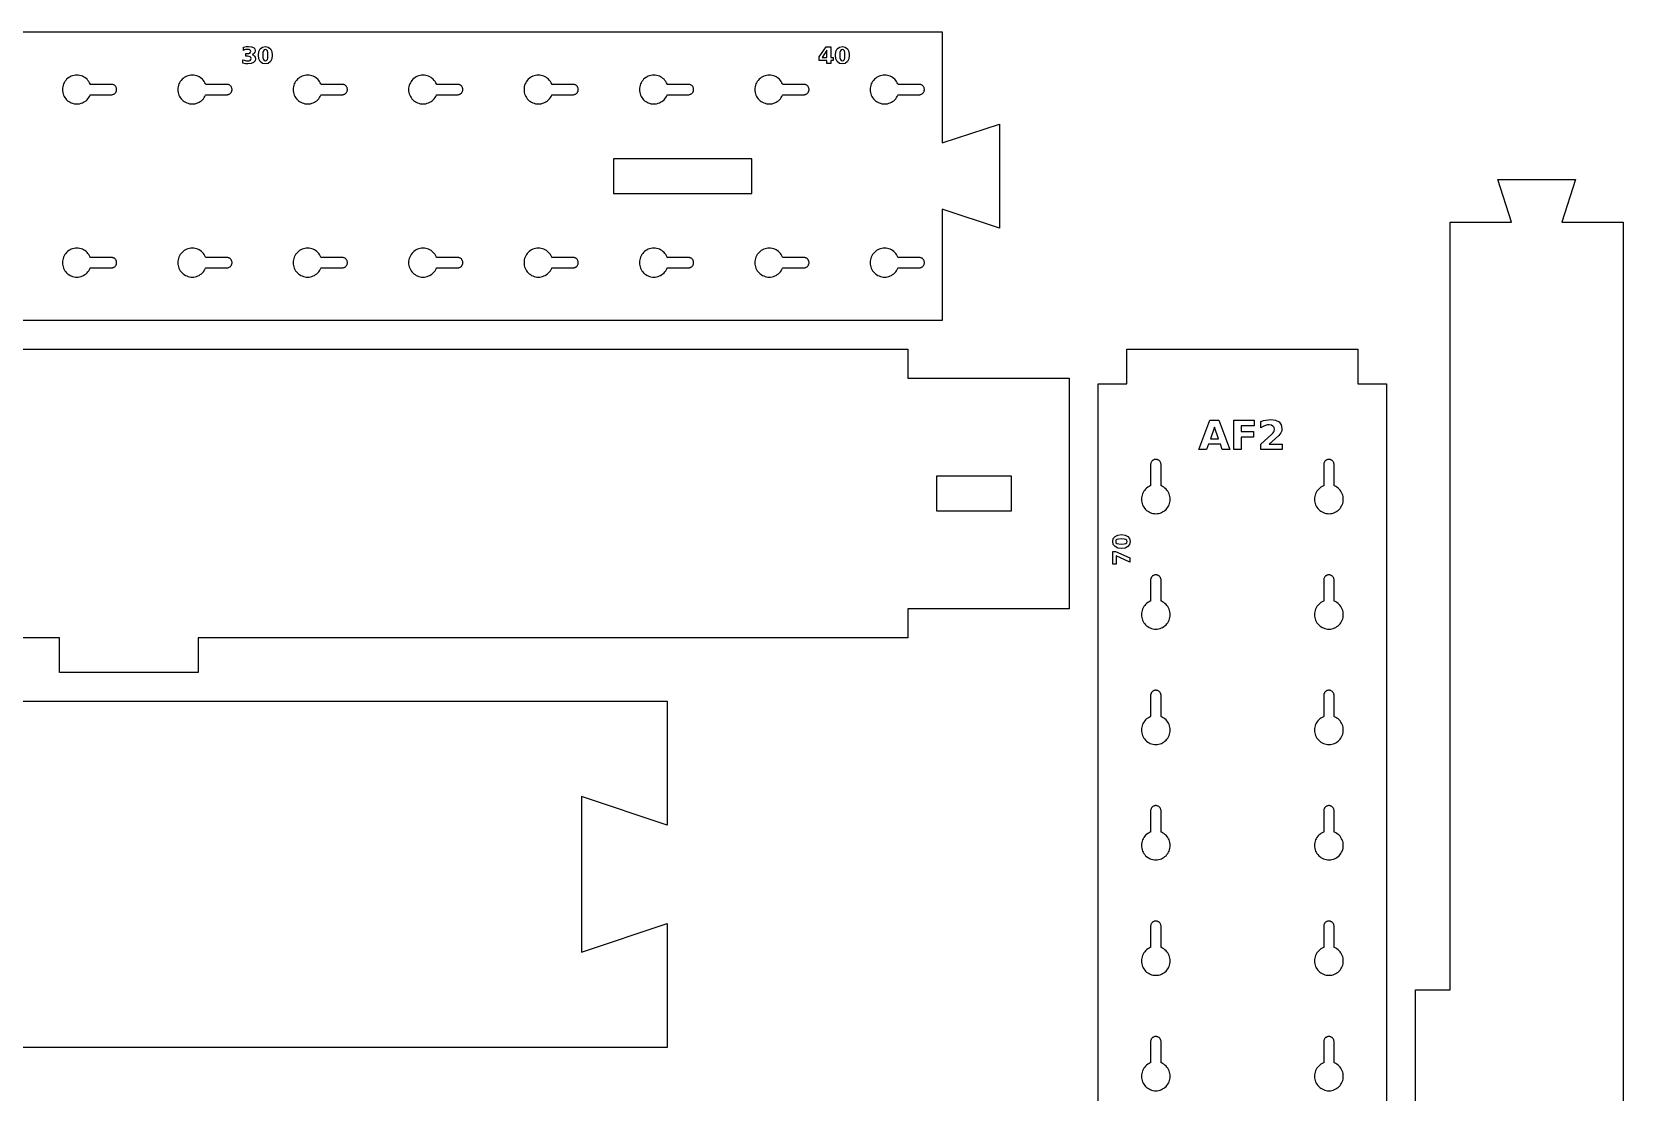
# Model space of a CAD drawing. Header units: millimetres. Extents: x 12 to 566, y 12 to 384.
# Drawn here: x 290.7 to 566.5, y 199.8 to 383.5 of the extents above; entities that cross this region are included whole.
import ezdxf

# ---------------------------------------------------------------- set-up
doc = ezdxf.new("R2010")
doc.units = ezdxf.units.MM
doc.layers.add('CUT', color=1, linetype='Continuous')
doc.layers.add('ENGRAVE', color=5, linetype='Continuous')

msp = doc.modelspace()

# ---------------------------------------------------------------- linework, layer by layer
at = {"layer": 'CUT', "color": 1}
for points in [[(18.5, 383.5), (448.5, 383.5), (448.5, 364.24), (458.4, 367.5), (458.4, 349.5), (448.5, 352.76), (448.5, 333.5), (18.5, 333.5), (18.5, 338.5), (12.5, 338.5), (12.5, 378.5), (18.5, 378.5)], [(300.43, 371.91), (300.58, 372.11), (300.7, 372.32), (300.81, 372.54), (300.83, 372.6), (304.5, 372.6), (304.59, 372.6), (304.68, 372.62), (304.76, 372.64), (304.84, 372.67), (304.92, 372.71), (305, 372.75), (305.07, 372.8), (305.14, 372.86), (305.2, 372.93), (305.25, 373), (305.29, 373.08), (305.33, 373.16), (305.36, 373.24), (305.38, 373.32), (305.4, 373.41), (305.4, 373.5), (305.4, 373.59), (305.38, 373.68), (305.36, 373.76), (305.33, 373.84), (305.29, 373.92), (305.25, 374), (305.2, 374.07), (305.14, 374.14), (305.07, 374.2), (305, 374.25), (304.92, 374.29), (304.84, 374.33), (304.76, 374.36), (304.68, 374.38), (304.59, 374.4), (304.5, 374.4), (300.83, 374.4), (300.81, 374.46), (300.7, 374.68), (300.58, 374.89), (300.43, 375.09), (300.27, 375.27), (300.09, 375.43), (299.89, 375.58), (299.68, 375.7), (299.46, 375.81), (299.23, 375.89), (298.99, 375.95), (298.75, 375.99), (298.5, 376), (298.25, 375.99), (298.01, 375.95), (297.77, 375.89), (297.54, 375.81), (297.32, 375.7), (297.11, 375.58), (296.91, 375.43), (296.73, 375.27), (296.57, 375.09), (296.42, 374.89), (296.3, 374.68), (296.19, 374.46), (296.11, 374.23), (296.05, 373.99), (296.01, 373.75), (296, 373.5), (296.01, 373.25), (296.05, 373.01), (296.11, 372.77), (296.19, 372.54), (296.3, 372.32), (296.42, 372.11), (296.57, 371.91), (296.73, 371.73), (296.91, 371.57), (297.11, 371.42), (297.32, 371.3), (297.54, 371.19), (297.77, 371.11), (298.01, 371.05), (298.25, 371.01), (298.5, 371), (298.75, 371.01), (298.99, 371.05), (299.23, 371.11), (299.46, 371.19), (299.68, 371.3), (299.89, 371.42), (300.09, 371.57), (300.27, 371.73)], [(320.27, 371.73), (320.43, 371.91), (320.58, 372.11), (320.7, 372.32), (320.81, 372.54), (320.83, 372.6), (324.5, 372.6), (324.59, 372.6), (324.68, 372.62), (324.76, 372.64), (324.84, 372.67), (324.92, 372.71), (325, 372.75), (325.07, 372.8), (325.14, 372.86), (325.2, 372.93), (325.25, 373), (325.29, 373.08), (325.33, 373.16), (325.36, 373.24), (325.38, 373.32), (325.4, 373.41), (325.4, 373.5), (325.4, 373.59), (325.38, 373.68), (325.36, 373.76), (325.33, 373.84), (325.29, 373.92), (325.25, 374), (325.2, 374.07), (325.14, 374.14), (325.07, 374.2), (325, 374.25), (324.92, 374.29), (324.84, 374.33), (324.76, 374.36), (324.68, 374.38), (324.59, 374.4), (324.5, 374.4), (320.83, 374.4), (320.81, 374.46), (320.7, 374.68), (320.58, 374.89), (320.43, 375.09), (320.27, 375.27), (320.09, 375.43), (319.89, 375.58), (319.68, 375.7), (319.46, 375.81), (319.23, 375.89), (318.99, 375.95), (318.75, 375.99), (318.5, 376), (318.25, 375.99), (318.01, 375.95), (317.77, 375.89), (317.54, 375.81), (317.32, 375.7), (317.11, 375.58), (316.91, 375.43), (316.73, 375.27), (316.57, 375.09), (316.42, 374.89), (316.3, 374.68), (316.19, 374.46), (316.11, 374.23), (316.05, 373.99), (316.01, 373.75), (316, 373.5), (316.01, 373.25), (316.05, 373.01), (316.11, 372.77), (316.19, 372.54), (316.3, 372.32), (316.42, 372.11), (316.57, 371.91), (316.73, 371.73), (316.91, 371.57), (317.11, 371.42), (317.32, 371.3), (317.54, 371.19), (317.77, 371.11), (318.01, 371.05), (318.25, 371.01), (318.5, 371), (318.75, 371.01), (318.99, 371.05), (319.23, 371.11), (319.46, 371.19), (319.68, 371.3), (319.89, 371.42), (320.09, 371.57)], [(340.43, 371.91), (340.58, 372.11), (340.7, 372.32), (340.81, 372.54), (340.83, 372.6), (344.5, 372.6), (344.59, 372.6), (344.68, 372.62), (344.76, 372.64), (344.84, 372.67), (344.92, 372.71), (345, 372.75), (345.07, 372.8), (345.14, 372.86), (345.2, 372.93), (345.25, 373), (345.29, 373.08), (345.33, 373.16), (345.36, 373.24), (345.38, 373.32), (345.4, 373.41), (345.4, 373.5), (345.4, 373.59), (345.38, 373.68), (345.36, 373.76), (345.33, 373.84), (345.29, 373.92), (345.25, 374), (345.2, 374.07), (345.14, 374.14), (345.07, 374.2), (345, 374.25), (344.92, 374.29), (344.84, 374.33), (344.76, 374.36), (344.68, 374.38), (344.59, 374.4), (344.5, 374.4), (340.83, 374.4), (340.81, 374.46), (340.7, 374.68), (340.58, 374.89), (340.43, 375.09), (340.27, 375.27), (340.09, 375.43), (339.89, 375.58), (339.68, 375.7), (339.46, 375.81), (339.23, 375.89), (338.99, 375.95), (338.75, 375.99), (338.5, 376), (338.25, 375.99), (338.01, 375.95), (337.77, 375.89), (337.54, 375.81), (337.32, 375.7), (337.11, 375.58), (336.91, 375.43), (336.73, 375.27), (336.57, 375.09), (336.42, 374.89), (336.3, 374.68), (336.19, 374.46), (336.11, 374.23), (336.05, 373.99), (336.01, 373.75), (336, 373.5), (336.01, 373.25), (336.05, 373.01), (336.11, 372.77), (336.19, 372.54), (336.3, 372.32), (336.42, 372.11), (336.57, 371.91), (336.73, 371.73), (336.91, 371.57), (337.11, 371.42), (337.32, 371.3), (337.54, 371.19), (337.77, 371.11), (338.01, 371.05), (338.25, 371.01), (338.5, 371), (338.75, 371.01), (338.99, 371.05), (339.23, 371.11), (339.46, 371.19), (339.68, 371.3), (339.89, 371.42), (340.09, 371.57), (340.27, 371.73)], [(360.27, 371.73), (360.43, 371.91), (360.58, 372.11), (360.7, 372.32), (360.81, 372.54), (360.83, 372.6), (364.5, 372.6), (364.59, 372.6), (364.68, 372.62), (364.76, 372.64), (364.84, 372.67), (364.92, 372.71), (365, 372.75), (365.07, 372.8), (365.14, 372.86), (365.2, 372.93), (365.25, 373), (365.29, 373.08), (365.33, 373.16), (365.36, 373.24), (365.38, 373.32), (365.4, 373.41), (365.4, 373.5), (365.4, 373.59), (365.38, 373.68), (365.36, 373.76), (365.33, 373.84), (365.29, 373.92), (365.25, 374), (365.2, 374.07), (365.14, 374.14), (365.07, 374.2), (365, 374.25), (364.92, 374.29), (364.84, 374.33), (364.76, 374.36), (364.68, 374.38), (364.59, 374.4), (364.5, 374.4), (360.83, 374.4), (360.81, 374.46), (360.7, 374.68), (360.58, 374.89), (360.43, 375.09), (360.27, 375.27), (360.09, 375.43), (359.89, 375.58), (359.68, 375.7), (359.46, 375.81), (359.23, 375.89), (358.99, 375.95), (358.75, 375.99), (358.5, 376), (358.25, 375.99), (358.01, 375.95), (357.77, 375.89), (357.54, 375.81), (357.32, 375.7), (357.11, 375.58), (356.91, 375.43), (356.73, 375.27), (356.57, 375.09), (356.42, 374.89), (356.3, 374.68), (356.19, 374.46), (356.11, 374.23), (356.05, 373.99), (356.01, 373.75), (356, 373.5), (356.01, 373.25), (356.05, 373.01), (356.11, 372.77), (356.19, 372.54), (356.3, 372.32), (356.42, 372.11), (356.57, 371.91), (356.73, 371.73), (356.91, 371.57), (357.11, 371.42), (357.32, 371.3), (357.54, 371.19), (357.77, 371.11), (358.01, 371.05), (358.25, 371.01), (358.5, 371), (358.75, 371.01), (358.99, 371.05), (359.23, 371.11), (359.46, 371.19), (359.68, 371.3), (359.89, 371.42), (360.09, 371.57)], [(380.27, 371.73), (380.43, 371.91), (380.58, 372.11), (380.7, 372.32), (380.81, 372.54), (380.83, 372.6), (384.5, 372.6), (384.59, 372.6), (384.68, 372.62), (384.76, 372.64), (384.84, 372.67), (384.92, 372.71), (385, 372.75), (385.07, 372.8), (385.14, 372.86), (385.2, 372.93), (385.25, 373), (385.29, 373.08), (385.33, 373.16), (385.36, 373.24), (385.38, 373.32), (385.4, 373.41), (385.4, 373.5), (385.4, 373.59), (385.38, 373.68), (385.36, 373.76), (385.33, 373.84), (385.29, 373.92), (385.25, 374), (385.2, 374.07), (385.14, 374.14), (385.07, 374.2), (385, 374.25), (384.92, 374.29), (384.84, 374.33), (384.76, 374.36), (384.68, 374.38), (384.59, 374.4), (384.5, 374.4), (380.83, 374.4), (380.81, 374.46), (380.7, 374.68), (380.58, 374.89), (380.43, 375.09), (380.27, 375.27), (380.09, 375.43), (379.89, 375.58), (379.68, 375.7), (379.46, 375.81), (379.23, 375.89), (378.99, 375.95), (378.75, 375.99), (378.5, 376), (378.25, 375.99), (378.01, 375.95), (377.77, 375.89), (377.54, 375.81), (377.32, 375.7), (377.11, 375.58), (376.91, 375.43), (376.73, 375.27), (376.57, 375.09), (376.42, 374.89), (376.3, 374.68), (376.19, 374.46), (376.11, 374.23), (376.05, 373.99), (376.01, 373.75), (376, 373.5), (376.01, 373.25), (376.05, 373.01), (376.11, 372.77), (376.19, 372.54), (376.3, 372.32), (376.42, 372.11), (376.57, 371.91), (376.73, 371.73), (376.91, 371.57), (377.11, 371.42), (377.32, 371.3), (377.54, 371.19), (377.77, 371.11), (378.01, 371.05), (378.25, 371.01), (378.5, 371), (378.75, 371.01), (378.99, 371.05), (379.23, 371.11), (379.46, 371.19), (379.68, 371.3), (379.89, 371.42), (380.09, 371.57)], [(400.43, 371.91), (400.58, 372.11), (400.7, 372.32), (400.81, 372.54), (400.83, 372.6), (404.5, 372.6), (404.59, 372.6), (404.68, 372.62), (404.76, 372.64), (404.84, 372.67), (404.92, 372.71), (405, 372.75), (405.07, 372.8), (405.14, 372.86), (405.2, 372.93), (405.25, 373), (405.29, 373.08), (405.33, 373.16), (405.36, 373.24), (405.38, 373.32), (405.4, 373.41), (405.4, 373.5), (405.4, 373.59), (405.38, 373.68), (405.36, 373.76), (405.33, 373.84), (405.29, 373.92), (405.25, 374), (405.2, 374.07), (405.14, 374.14), (405.07, 374.2), (405, 374.25), (404.92, 374.29), (404.84, 374.33), (404.76, 374.36), (404.68, 374.38), (404.59, 374.4), (404.5, 374.4), (400.83, 374.4), (400.81, 374.46), (400.7, 374.68), (400.58, 374.89), (400.43, 375.09), (400.27, 375.27), (400.09, 375.43), (399.89, 375.58), (399.68, 375.7), (399.46, 375.81), (399.23, 375.89), (398.99, 375.95), (398.75, 375.99), (398.5, 376), (398.25, 375.99), (398.01, 375.95), (397.77, 375.89), (397.54, 375.81), (397.32, 375.7), (397.11, 375.58), (396.91, 375.43), (396.73, 375.27), (396.57, 375.09), (396.42, 374.89), (396.3, 374.68), (396.19, 374.46), (396.11, 374.23), (396.05, 373.99), (396.01, 373.75), (396, 373.5), (396.01, 373.25), (396.05, 373.01), (396.11, 372.77), (396.19, 372.54), (396.3, 372.32), (396.42, 372.11), (396.57, 371.91), (396.73, 371.73), (396.91, 371.57), (397.11, 371.42), (397.32, 371.3), (397.54, 371.19), (397.77, 371.11), (398.01, 371.05), (398.25, 371.01), (398.5, 371), (398.75, 371.01), (398.99, 371.05), (399.23, 371.11), (399.46, 371.19), (399.68, 371.3), (399.89, 371.42), (400.09, 371.57), (400.27, 371.73)], [(420.43, 371.91), (420.58, 372.11), (420.7, 372.32), (420.81, 372.54), (420.83, 372.6), (424.5, 372.6), (424.59, 372.6), (424.68, 372.62), (424.76, 372.64), (424.84, 372.67), (424.92, 372.71), (425, 372.75), (425.07, 372.8), (425.14, 372.86), (425.2, 372.93), (425.25, 373), (425.29, 373.08), (425.33, 373.16), (425.36, 373.24), (425.38, 373.32), (425.4, 373.41), (425.4, 373.5), (425.4, 373.59), (425.38, 373.68), (425.36, 373.76), (425.33, 373.84), (425.29, 373.92), (425.25, 374), (425.2, 374.07), (425.14, 374.14), (425.07, 374.2), (425, 374.25), (424.92, 374.29), (424.84, 374.33), (424.76, 374.36), (424.68, 374.38), (424.59, 374.4), (424.5, 374.4), (420.83, 374.4), (420.81, 374.46), (420.7, 374.68), (420.58, 374.89), (420.43, 375.09), (420.27, 375.27), (420.09, 375.43), (419.89, 375.58), (419.68, 375.7), (419.46, 375.81), (419.23, 375.89), (418.99, 375.95), (418.75, 375.99), (418.5, 376), (418.25, 375.99), (418.01, 375.95), (417.77, 375.89), (417.54, 375.81), (417.32, 375.7), (417.11, 375.58), (416.91, 375.43), (416.73, 375.27), (416.57, 375.09), (416.42, 374.89), (416.3, 374.68), (416.19, 374.46), (416.11, 374.23), (416.05, 373.99), (416.01, 373.75), (416, 373.5), (416.01, 373.25), (416.05, 373.01), (416.11, 372.77), (416.19, 372.54), (416.3, 372.32), (416.42, 372.11), (416.57, 371.91), (416.73, 371.73), (416.91, 371.57), (417.11, 371.42), (417.32, 371.3), (417.54, 371.19), (417.77, 371.11), (418.01, 371.05), (418.25, 371.01), (418.5, 371), (418.75, 371.01), (418.99, 371.05), (419.23, 371.11), (419.46, 371.19), (419.68, 371.3), (419.89, 371.42), (420.09, 371.57), (420.27, 371.73)], [(440.43, 371.91), (440.58, 372.11), (440.7, 372.32), (440.81, 372.54), (440.83, 372.6), (444.5, 372.6), (444.59, 372.6), (444.68, 372.62), (444.76, 372.64), (444.84, 372.67), (444.92, 372.71), (445, 372.75), (445.07, 372.8), (445.14, 372.86), (445.2, 372.93), (445.25, 373), (445.29, 373.08), (445.33, 373.16), (445.36, 373.24), (445.38, 373.32), (445.4, 373.41), (445.4, 373.5), (445.4, 373.59), (445.38, 373.68), (445.36, 373.76), (445.33, 373.84), (445.29, 373.92), (445.25, 374), (445.2, 374.07), (445.14, 374.14), (445.07, 374.2), (445, 374.25), (444.92, 374.29), (444.84, 374.33), (444.76, 374.36), (444.68, 374.38), (444.59, 374.4), (444.5, 374.4), (440.83, 374.4), (440.81, 374.46), (440.7, 374.68), (440.58, 374.89), (440.43, 375.09), (440.27, 375.27), (440.09, 375.43), (439.89, 375.58), (439.68, 375.7), (439.46, 375.81), (439.23, 375.89), (438.99, 375.95), (438.75, 375.99), (438.5, 376), (438.25, 375.99), (438.01, 375.95), (437.77, 375.89), (437.54, 375.81), (437.32, 375.7), (437.11, 375.58), (436.91, 375.43), (436.73, 375.27), (436.57, 375.09), (436.42, 374.89), (436.3, 374.68), (436.19, 374.46), (436.11, 374.23), (436.05, 373.99), (436.01, 373.75), (436, 373.5), (436.01, 373.25), (436.05, 373.01), (436.11, 372.77), (436.19, 372.54), (436.3, 372.32), (436.42, 372.11), (436.57, 371.91), (436.73, 371.73), (436.91, 371.57), (437.11, 371.42), (437.32, 371.3), (437.54, 371.19), (437.77, 371.11), (438.01, 371.05), (438.25, 371.01), (438.5, 371), (438.75, 371.01), (438.99, 371.05), (439.23, 371.11), (439.46, 371.19), (439.68, 371.3), (439.89, 371.42), (440.09, 371.57), (440.27, 371.73)], [(415.5, 361.5), (391.5, 361.5), (391.5, 355.5), (415.5, 355.5)], [(530.5, 83.5), (530.5, 107.5), (536.5, 107.5), (536.5, 193.5), (530.5, 193.5), (530.5, 217.5), (536.5, 217.5), (536.5, 350.5), (547.15, 350.5), (544.75, 357.93), (558.25, 357.93), (555.85, 350.5), (566.5, 350.5), (566.5, 40.5), (561.5, 40.5), (561.5, 12.5), (541.5, 12.5), (541.5, 40.5), (536.5, 40.5), (536.5, 83.5)], [(300.43, 341.91), (300.58, 342.11), (300.7, 342.32), (300.81, 342.54), (300.83, 342.6), (304.5, 342.6), (304.59, 342.6), (304.68, 342.62), (304.76, 342.64), (304.84, 342.67), (304.92, 342.71), (305, 342.75), (305.07, 342.8), (305.14, 342.86), (305.2, 342.93), (305.25, 343), (305.29, 343.08), (305.33, 343.16), (305.36, 343.24), (305.38, 343.32), (305.4, 343.41), (305.4, 343.5), (305.4, 343.59), (305.38, 343.68), (305.36, 343.76), (305.33, 343.84), (305.29, 343.92), (305.25, 344), (305.2, 344.07), (305.14, 344.14), (305.07, 344.2), (305, 344.25), (304.92, 344.29), (304.84, 344.33), (304.76, 344.36), (304.68, 344.38), (304.59, 344.4), (304.5, 344.4), (300.83, 344.4), (300.81, 344.46), (300.7, 344.68), (300.58, 344.89), (300.43, 345.09), (300.27, 345.27), (300.09, 345.43), (299.89, 345.58), (299.68, 345.7), (299.46, 345.81), (299.23, 345.89), (298.99, 345.95), (298.75, 345.99), (298.5, 346), (298.25, 345.99), (298.01, 345.95), (297.77, 345.89), (297.54, 345.81), (297.32, 345.7), (297.11, 345.58), (296.91, 345.43), (296.73, 345.27), (296.57, 345.09), (296.42, 344.89), (296.3, 344.68), (296.19, 344.46), (296.11, 344.23), (296.05, 343.99), (296.01, 343.75), (296, 343.5), (296.01, 343.25), (296.05, 343.01), (296.11, 342.77), (296.19, 342.54), (296.3, 342.32), (296.42, 342.11), (296.57, 341.91), (296.73, 341.73), (296.91, 341.57), (297.11, 341.42), (297.32, 341.3), (297.54, 341.19), (297.77, 341.11), (298.01, 341.05), (298.25, 341.01), (298.5, 341), (298.75, 341.01), (298.99, 341.05), (299.23, 341.11), (299.46, 341.19), (299.68, 341.3), (299.89, 341.42), (300.09, 341.57), (300.27, 341.73)], [(320.27, 341.73), (320.43, 341.91), (320.58, 342.11), (320.7, 342.32), (320.81, 342.54), (320.83, 342.6), (324.5, 342.6), (324.59, 342.6), (324.68, 342.62), (324.76, 342.64), (324.84, 342.67), (324.92, 342.71), (325, 342.75), (325.07, 342.8), (325.14, 342.86), (325.2, 342.93), (325.25, 343), (325.29, 343.08), (325.33, 343.16), (325.36, 343.24), (325.38, 343.32), (325.4, 343.41), (325.4, 343.5), (325.4, 343.59), (325.38, 343.68), (325.36, 343.76), (325.33, 343.84), (325.29, 343.92), (325.25, 344), (325.2, 344.07), (325.14, 344.14), (325.07, 344.2), (325, 344.25), (324.92, 344.29), (324.84, 344.33), (324.76, 344.36), (324.68, 344.38), (324.59, 344.4), (324.5, 344.4), (320.83, 344.4), (320.81, 344.46), (320.7, 344.68), (320.58, 344.89), (320.43, 345.09), (320.27, 345.27), (320.09, 345.43), (319.89, 345.58), (319.68, 345.7), (319.46, 345.81), (319.23, 345.89), (318.99, 345.95), (318.75, 345.99), (318.5, 346), (318.25, 345.99), (318.01, 345.95), (317.77, 345.89), (317.54, 345.81), (317.32, 345.7), (317.11, 345.58), (316.91, 345.43), (316.73, 345.27), (316.57, 345.09), (316.42, 344.89), (316.3, 344.68), (316.19, 344.46), (316.11, 344.23), (316.05, 343.99), (316.01, 343.75), (316, 343.5), (316.01, 343.25), (316.05, 343.01), (316.11, 342.77), (316.19, 342.54), (316.3, 342.32), (316.42, 342.11), (316.57, 341.91), (316.73, 341.73), (316.91, 341.57), (317.11, 341.42), (317.32, 341.3), (317.54, 341.19), (317.77, 341.11), (318.01, 341.05), (318.25, 341.01), (318.5, 341), (318.75, 341.01), (318.99, 341.05), (319.23, 341.11), (319.46, 341.19), (319.68, 341.3), (319.89, 341.42), (320.09, 341.57)], [(340.43, 341.91), (340.58, 342.11), (340.7, 342.32), (340.81, 342.54), (340.83, 342.6), (344.5, 342.6), (344.59, 342.6), (344.68, 342.62), (344.76, 342.64), (344.84, 342.67), (344.92, 342.71), (345, 342.75), (345.07, 342.8), (345.14, 342.86), (345.2, 342.93), (345.25, 343), (345.29, 343.08), (345.33, 343.16), (345.36, 343.24), (345.38, 343.32), (345.4, 343.41), (345.4, 343.5), (345.4, 343.59), (345.38, 343.68), (345.36, 343.76), (345.33, 343.84), (345.29, 343.92), (345.25, 344), (345.2, 344.07), (345.14, 344.14), (345.07, 344.2), (345, 344.25), (344.92, 344.29), (344.84, 344.33), (344.76, 344.36), (344.68, 344.38), (344.59, 344.4), (344.5, 344.4), (340.83, 344.4), (340.81, 344.46), (340.7, 344.68), (340.58, 344.89), (340.43, 345.09), (340.27, 345.27), (340.09, 345.43), (339.89, 345.58), (339.68, 345.7), (339.46, 345.81), (339.23, 345.89), (338.99, 345.95), (338.75, 345.99), (338.5, 346), (338.25, 345.99), (338.01, 345.95), (337.77, 345.89), (337.54, 345.81), (337.32, 345.7), (337.11, 345.58), (336.91, 345.43), (336.73, 345.27), (336.57, 345.09), (336.42, 344.89), (336.3, 344.68), (336.19, 344.46), (336.11, 344.23), (336.05, 343.99), (336.01, 343.75), (336, 343.5), (336.01, 343.25), (336.05, 343.01), (336.11, 342.77), (336.19, 342.54), (336.3, 342.32), (336.42, 342.11), (336.57, 341.91), (336.73, 341.73), (336.91, 341.57), (337.11, 341.42), (337.32, 341.3), (337.54, 341.19), (337.77, 341.11), (338.01, 341.05), (338.25, 341.01), (338.5, 341), (338.75, 341.01), (338.99, 341.05), (339.23, 341.11), (339.46, 341.19), (339.68, 341.3), (339.89, 341.42), (340.09, 341.57), (340.27, 341.73)], [(360.27, 341.73), (360.43, 341.91), (360.58, 342.11), (360.7, 342.32), (360.81, 342.54), (360.83, 342.6), (364.5, 342.6), (364.59, 342.6), (364.68, 342.62), (364.76, 342.64), (364.84, 342.67), (364.92, 342.71), (365, 342.75), (365.07, 342.8), (365.14, 342.86), (365.2, 342.93), (365.25, 343), (365.29, 343.08), (365.33, 343.16), (365.36, 343.24), (365.38, 343.32), (365.4, 343.41), (365.4, 343.5), (365.4, 343.59), (365.38, 343.68), (365.36, 343.76), (365.33, 343.84), (365.29, 343.92), (365.25, 344), (365.2, 344.07), (365.14, 344.14), (365.07, 344.2), (365, 344.25), (364.92, 344.29), (364.84, 344.33), (364.76, 344.36), (364.68, 344.38), (364.59, 344.4), (364.5, 344.4), (360.83, 344.4), (360.81, 344.46), (360.7, 344.68), (360.58, 344.89), (360.43, 345.09), (360.27, 345.27), (360.09, 345.43), (359.89, 345.58), (359.68, 345.7), (359.46, 345.81), (359.23, 345.89), (358.99, 345.95), (358.75, 345.99), (358.5, 346), (358.25, 345.99), (358.01, 345.95), (357.77, 345.89), (357.54, 345.81), (357.32, 345.7), (357.11, 345.58), (356.91, 345.43), (356.73, 345.27), (356.57, 345.09), (356.42, 344.89), (356.3, 344.68), (356.19, 344.46), (356.11, 344.23), (356.05, 343.99), (356.01, 343.75), (356, 343.5), (356.01, 343.25), (356.05, 343.01), (356.11, 342.77), (356.19, 342.54), (356.3, 342.32), (356.42, 342.11), (356.57, 341.91), (356.73, 341.73), (356.91, 341.57), (357.11, 341.42), (357.32, 341.3), (357.54, 341.19), (357.77, 341.11), (358.01, 341.05), (358.25, 341.01), (358.5, 341), (358.75, 341.01), (358.99, 341.05), (359.23, 341.11), (359.46, 341.19), (359.68, 341.3), (359.89, 341.42), (360.09, 341.57)], [(380.43, 341.91), (380.58, 342.11), (380.7, 342.32), (380.81, 342.54), (380.83, 342.6), (384.5, 342.6), (384.59, 342.6), (384.68, 342.62), (384.76, 342.64), (384.84, 342.67), (384.92, 342.71), (385, 342.75), (385.07, 342.8), (385.14, 342.86), (385.2, 342.93), (385.25, 343), (385.29, 343.08), (385.33, 343.16), (385.36, 343.24), (385.38, 343.32), (385.4, 343.41), (385.4, 343.5), (385.4, 343.59), (385.38, 343.68), (385.36, 343.76), (385.33, 343.84), (385.29, 343.92), (385.25, 344), (385.2, 344.07), (385.14, 344.14), (385.07, 344.2), (385, 344.25), (384.92, 344.29), (384.84, 344.33), (384.76, 344.36), (384.68, 344.38), (384.59, 344.4), (384.5, 344.4), (380.83, 344.4), (380.81, 344.46), (380.7, 344.68), (380.58, 344.89), (380.43, 345.09), (380.27, 345.27), (380.09, 345.43), (379.89, 345.58), (379.68, 345.7), (379.46, 345.81), (379.23, 345.89), (378.99, 345.95), (378.75, 345.99), (378.5, 346), (378.25, 345.99), (378.01, 345.95), (377.77, 345.89), (377.54, 345.81), (377.32, 345.7), (377.11, 345.58), (376.91, 345.43), (376.73, 345.27), (376.57, 345.09), (376.42, 344.89), (376.3, 344.68), (376.19, 344.46), (376.11, 344.23), (376.05, 343.99), (376.01, 343.75), (376, 343.5), (376.01, 343.25), (376.05, 343.01), (376.11, 342.77), (376.19, 342.54), (376.3, 342.32), (376.42, 342.11), (376.57, 341.91), (376.73, 341.73), (376.91, 341.57), (377.11, 341.42), (377.32, 341.3), (377.54, 341.19), (377.77, 341.11), (378.01, 341.05), (378.25, 341.01), (378.5, 341), (378.75, 341.01), (378.99, 341.05), (379.23, 341.11), (379.46, 341.19), (379.68, 341.3), (379.89, 341.42), (380.09, 341.57), (380.27, 341.73)], [(400.27, 341.73), (400.43, 341.91), (400.58, 342.11), (400.7, 342.32), (400.81, 342.54), (400.83, 342.6), (404.5, 342.6), (404.59, 342.6), (404.68, 342.62), (404.76, 342.64), (404.84, 342.67), (404.92, 342.71), (405, 342.75), (405.07, 342.8), (405.14, 342.86), (405.2, 342.93), (405.25, 343), (405.29, 343.08), (405.33, 343.16), (405.36, 343.24), (405.38, 343.32), (405.4, 343.41), (405.4, 343.5), (405.4, 343.59), (405.38, 343.68), (405.36, 343.76), (405.33, 343.84), (405.29, 343.92), (405.25, 344), (405.2, 344.07), (405.14, 344.14), (405.07, 344.2), (405, 344.25), (404.92, 344.29), (404.84, 344.33), (404.76, 344.36), (404.68, 344.38), (404.59, 344.4), (404.5, 344.4), (400.83, 344.4), (400.81, 344.46), (400.7, 344.68), (400.58, 344.89), (400.43, 345.09), (400.27, 345.27), (400.09, 345.43), (399.89, 345.58), (399.68, 345.7), (399.46, 345.81), (399.23, 345.89), (398.99, 345.95), (398.75, 345.99), (398.5, 346), (398.25, 345.99), (398.01, 345.95), (397.77, 345.89), (397.54, 345.81), (397.32, 345.7), (397.11, 345.58), (396.91, 345.43), (396.73, 345.27), (396.57, 345.09), (396.42, 344.89), (396.3, 344.68), (396.19, 344.46), (396.11, 344.23), (396.05, 343.99), (396.01, 343.75), (396, 343.5), (396.01, 343.25), (396.05, 343.01), (396.11, 342.77), (396.19, 342.54), (396.3, 342.32), (396.42, 342.11), (396.57, 341.91), (396.73, 341.73), (396.91, 341.57), (397.11, 341.42), (397.32, 341.3), (397.54, 341.19), (397.77, 341.11), (398.01, 341.05), (398.25, 341.01), (398.5, 341), (398.75, 341.01), (398.99, 341.05), (399.23, 341.11), (399.46, 341.19), (399.68, 341.3), (399.89, 341.42), (400.09, 341.57)], [(420.27, 341.73), (420.43, 341.91), (420.58, 342.11), (420.7, 342.32), (420.81, 342.54), (420.83, 342.6), (424.5, 342.6), (424.59, 342.6), (424.68, 342.62), (424.76, 342.64), (424.84, 342.67), (424.92, 342.71), (425, 342.75), (425.07, 342.8), (425.14, 342.86), (425.2, 342.93), (425.25, 343), (425.29, 343.08), (425.33, 343.16), (425.36, 343.24), (425.38, 343.32), (425.4, 343.41), (425.4, 343.5), (425.4, 343.59), (425.38, 343.68), (425.36, 343.76), (425.33, 343.84), (425.29, 343.92), (425.25, 344), (425.2, 344.07), (425.14, 344.14), (425.07, 344.2), (425, 344.25), (424.92, 344.29), (424.84, 344.33), (424.76, 344.36), (424.68, 344.38), (424.59, 344.4), (424.5, 344.4), (420.83, 344.4), (420.81, 344.46), (420.7, 344.68), (420.58, 344.89), (420.43, 345.09), (420.27, 345.27), (420.09, 345.43), (419.89, 345.58), (419.68, 345.7), (419.46, 345.81), (419.23, 345.89), (418.99, 345.95), (418.75, 345.99), (418.5, 346), (418.25, 345.99), (418.01, 345.95), (417.77, 345.89), (417.54, 345.81), (417.32, 345.7), (417.11, 345.58), (416.91, 345.43), (416.73, 345.27), (416.57, 345.09), (416.42, 344.89), (416.3, 344.68), (416.19, 344.46), (416.11, 344.23), (416.05, 343.99), (416.01, 343.75), (416, 343.5), (416.01, 343.25), (416.05, 343.01), (416.11, 342.77), (416.19, 342.54), (416.3, 342.32), (416.42, 342.11), (416.57, 341.91), (416.73, 341.73), (416.91, 341.57), (417.11, 341.42), (417.32, 341.3), (417.54, 341.19), (417.77, 341.11), (418.01, 341.05), (418.25, 341.01), (418.5, 341), (418.75, 341.01), (418.99, 341.05), (419.23, 341.11), (419.46, 341.19), (419.68, 341.3), (419.89, 341.42), (420.09, 341.57)], [(440.43, 341.91), (440.58, 342.11), (440.7, 342.32), (440.81, 342.54), (440.83, 342.6), (444.5, 342.6), (444.59, 342.6), (444.68, 342.62), (444.76, 342.64), (444.84, 342.67), (444.92, 342.71), (445, 342.75), (445.07, 342.8), (445.14, 342.86), (445.2, 342.93), (445.25, 343), (445.29, 343.08), (445.33, 343.16), (445.36, 343.24), (445.38, 343.32), (445.4, 343.41), (445.4, 343.5), (445.4, 343.59), (445.38, 343.68), (445.36, 343.76), (445.33, 343.84), (445.29, 343.92), (445.25, 344), (445.2, 344.07), (445.14, 344.14), (445.07, 344.2), (445, 344.25), (444.92, 344.29), (444.84, 344.33), (444.76, 344.36), (444.68, 344.38), (444.59, 344.4), (444.5, 344.4), (440.83, 344.4), (440.81, 344.46), (440.7, 344.68), (440.58, 344.89), (440.43, 345.09), (440.27, 345.27), (440.09, 345.43), (439.89, 345.58), (439.68, 345.7), (439.46, 345.81), (439.23, 345.89), (438.99, 345.95), (438.75, 345.99), (438.5, 346), (438.25, 345.99), (438.01, 345.95), (437.77, 345.89), (437.54, 345.81), (437.32, 345.7), (437.11, 345.58), (436.91, 345.43), (436.73, 345.27), (436.57, 345.09), (436.42, 344.89), (436.3, 344.68), (436.19, 344.46), (436.11, 344.23), (436.05, 343.99), (436.01, 343.75), (436, 343.5), (436.01, 343.25), (436.05, 343.01), (436.11, 342.77), (436.19, 342.54), (436.3, 342.32), (436.42, 342.11), (436.57, 341.91), (436.73, 341.73), (436.91, 341.57), (437.11, 341.42), (437.32, 341.3), (437.54, 341.19), (437.77, 341.11), (438.01, 341.05), (438.25, 341.01), (438.5, 341), (438.75, 341.01), (438.99, 341.05), (439.23, 341.11), (439.46, 341.19), (439.68, 341.3), (439.89, 341.42), (440.09, 341.57), (440.27, 341.73)], [(442.5, 323.5), (470.5, 323.5), (470.5, 283.5), (442.5, 283.5), (442.5, 278.5), (319.5, 278.5), (319.5, 272.5), (295.5, 272.5), (295.5, 278.5), (209.5, 278.5), (209.5, 272.5), (185.5, 272.5), (185.5, 278.5), (99.5, 278.5), (99.5, 272.5), (75.5, 272.5), (75.5, 278.5), (12.5, 278.5), (12.5, 296.36), (24.88, 292.25), (24.88, 314.75), (12.5, 310.64), (12.5, 328.5), (442.5, 328.5)], [(480.5, 322.5), (480.5, 328.5), (520.5, 328.5), (520.5, 322.5), (525.5, 322.5), (525.5, 12.5), (506.24, 12.5), (509.5, 22.4), (491.5, 22.4), (494.76, 12.5), (475.5, 12.5), (475.5, 322.5)], [(487.27, 304.27), (487.09, 304.43), (486.89, 304.58), (486.68, 304.7), (486.46, 304.81), (486.4, 304.83), (486.4, 308.5), (486.4, 308.59), (486.38, 308.68), (486.36, 308.76), (486.33, 308.84), (486.29, 308.92), (486.25, 309), (486.2, 309.07), (486.14, 309.14), (486.07, 309.2), (486, 309.25), (485.92, 309.29), (485.84, 309.33), (485.76, 309.36), (485.68, 309.38), (485.59, 309.4), (485.5, 309.4), (485.41, 309.4), (485.32, 309.38), (485.24, 309.36), (485.16, 309.33), (485.08, 309.29), (485, 309.25), (484.93, 309.2), (484.86, 309.14), (484.8, 309.07), (484.75, 309), (484.71, 308.92), (484.67, 308.84), (484.64, 308.76), (484.62, 308.68), (484.6, 308.59), (484.6, 308.5), (484.6, 304.83), (484.54, 304.81), (484.32, 304.7), (484.11, 304.58), (483.91, 304.43), (483.73, 304.27), (483.57, 304.09), (483.42, 303.89), (483.3, 303.68), (483.19, 303.46), (483.11, 303.23), (483.05, 302.99), (483.01, 302.75), (483, 302.5), (483.01, 302.25), (483.05, 302.01), (483.11, 301.77), (483.19, 301.54), (483.3, 301.32), (483.42, 301.11), (483.57, 300.91), (483.73, 300.73), (483.91, 300.57), (484.11, 300.42), (484.32, 300.3), (484.54, 300.19), (484.77, 300.11), (485.01, 300.05), (485.25, 300.01), (485.5, 300), (485.75, 300.01), (485.99, 300.05), (486.23, 300.11), (486.46, 300.19), (486.68, 300.3), (486.89, 300.42), (487.09, 300.57), (487.27, 300.73), (487.43, 300.91), (487.58, 301.11), (487.7, 301.32), (487.81, 301.54), (487.89, 301.77), (487.95, 302.01), (487.99, 302.25), (488, 302.5), (487.99, 302.75), (487.95, 302.99), (487.89, 303.23), (487.81, 303.46), (487.7, 303.68), (487.58, 303.89), (487.43, 304.09)], [(517.09, 304.43), (516.89, 304.58), (516.68, 304.7), (516.46, 304.81), (516.4, 304.83), (516.4, 308.5), (516.4, 308.59), (516.38, 308.68), (516.36, 308.76), (516.33, 308.84), (516.29, 308.92), (516.25, 309), (516.2, 309.07), (516.14, 309.14), (516.07, 309.2), (516, 309.25), (515.92, 309.29), (515.84, 309.33), (515.76, 309.36), (515.68, 309.38), (515.59, 309.4), (515.5, 309.4), (515.41, 309.4), (515.32, 309.38), (515.24, 309.36), (515.16, 309.33), (515.08, 309.29), (515, 309.25), (514.93, 309.2), (514.86, 309.14), (514.8, 309.07), (514.75, 309), (514.71, 308.92), (514.67, 308.84), (514.64, 308.76), (514.62, 308.68), (514.6, 308.59), (514.6, 308.5), (514.6, 304.83), (514.54, 304.81), (514.32, 304.7), (514.11, 304.58), (513.91, 304.43), (513.73, 304.27), (513.57, 304.09), (513.42, 303.89), (513.3, 303.68), (513.19, 303.46), (513.11, 303.23), (513.05, 302.99), (513.01, 302.75), (513, 302.5), (513.01, 302.25), (513.05, 302.01), (513.11, 301.77), (513.19, 301.54), (513.3, 301.32), (513.42, 301.11), (513.57, 300.91), (513.73, 300.73), (513.91, 300.57), (514.11, 300.42), (514.32, 300.3), (514.54, 300.19), (514.77, 300.11), (515.01, 300.05), (515.25, 300.01), (515.5, 300), (515.75, 300.01), (515.99, 300.05), (516.23, 300.11), (516.46, 300.19), (516.68, 300.3), (516.89, 300.42), (517.09, 300.57), (517.27, 300.73), (517.43, 300.91), (517.58, 301.11), (517.7, 301.32), (517.81, 301.54), (517.89, 301.77), (517.95, 302.01), (517.99, 302.25), (518, 302.5), (517.99, 302.75), (517.95, 302.99), (517.89, 303.23), (517.81, 303.46), (517.7, 303.68), (517.58, 303.89), (517.43, 304.09), (517.27, 304.27)], [(447.5, 306.5), (447.5, 300.5), (460.5, 300.5), (460.5, 306.5)], [(487.09, 284.43), (486.89, 284.58), (486.68, 284.7), (486.46, 284.81), (486.4, 284.83), (486.4, 288.5), (486.4, 288.59), (486.38, 288.68), (486.36, 288.76), (486.33, 288.84), (486.29, 288.92), (486.25, 289), (486.2, 289.07), (486.14, 289.14), (486.07, 289.2), (486, 289.25), (485.92, 289.29), (485.84, 289.33), (485.76, 289.36), (485.68, 289.38), (485.59, 289.4), (485.5, 289.4), (485.41, 289.4), (485.32, 289.38), (485.24, 289.36), (485.16, 289.33), (485.08, 289.29), (485, 289.25), (484.93, 289.2), (484.86, 289.14), (484.8, 289.07), (484.75, 289), (484.71, 288.92), (484.67, 288.84), (484.64, 288.76), (484.62, 288.68), (484.6, 288.59), (484.6, 288.5), (484.6, 284.83), (484.54, 284.81), (484.32, 284.7), (484.11, 284.58), (483.91, 284.43), (483.73, 284.27), (483.57, 284.09), (483.42, 283.89), (483.3, 283.68), (483.19, 283.46), (483.11, 283.23), (483.05, 282.99), (483.01, 282.75), (483, 282.5), (483.01, 282.25), (483.05, 282.01), (483.11, 281.77), (483.19, 281.54), (483.3, 281.32), (483.42, 281.11), (483.57, 280.91), (483.73, 280.73), (483.91, 280.57), (484.11, 280.42), (484.32, 280.3), (484.54, 280.19), (484.77, 280.11), (485.01, 280.05), (485.25, 280.01), (485.5, 280), (485.75, 280.01), (485.99, 280.05), (486.23, 280.11), (486.46, 280.19), (486.68, 280.3), (486.89, 280.42), (487.09, 280.57), (487.27, 280.73), (487.43, 280.91), (487.58, 281.11), (487.7, 281.32), (487.81, 281.54), (487.89, 281.77), (487.95, 282.01), (487.99, 282.25), (488, 282.5), (487.99, 282.75), (487.95, 282.99), (487.89, 283.23), (487.81, 283.46), (487.7, 283.68), (487.58, 283.89), (487.43, 284.09), (487.27, 284.27)], [(517.09, 284.43), (516.89, 284.58), (516.68, 284.7), (516.46, 284.81), (516.4, 284.83), (516.4, 288.5), (516.4, 288.59), (516.38, 288.68), (516.36, 288.76), (516.33, 288.84), (516.29, 288.92), (516.25, 289), (516.2, 289.07), (516.14, 289.14), (516.07, 289.2), (516, 289.25), (515.92, 289.29), (515.84, 289.33), (515.76, 289.36), (515.68, 289.38), (515.59, 289.4), (515.5, 289.4), (515.41, 289.4), (515.32, 289.38), (515.24, 289.36), (515.16, 289.33), (515.08, 289.29), (515, 289.25), (514.93, 289.2), (514.86, 289.14), (514.8, 289.07), (514.75, 289), (514.71, 288.92), (514.67, 288.84), (514.64, 288.76), (514.62, 288.68), (514.6, 288.59), (514.6, 288.5), (514.6, 284.83), (514.54, 284.81), (514.32, 284.7), (514.11, 284.58), (513.91, 284.43), (513.73, 284.27), (513.57, 284.09), (513.42, 283.89), (513.3, 283.68), (513.19, 283.46), (513.11, 283.23), (513.05, 282.99), (513.01, 282.75), (513, 282.5), (513.01, 282.25), (513.05, 282.01), (513.11, 281.77), (513.19, 281.54), (513.3, 281.32), (513.42, 281.11), (513.57, 280.91), (513.73, 280.73), (513.91, 280.57), (514.11, 280.42), (514.32, 280.3), (514.54, 280.19), (514.77, 280.11), (515.01, 280.05), (515.25, 280.01), (515.5, 280), (515.75, 280.01), (515.99, 280.05), (516.23, 280.11), (516.46, 280.19), (516.68, 280.3), (516.89, 280.42), (517.09, 280.57), (517.27, 280.73), (517.43, 280.91), (517.58, 281.11), (517.7, 281.32), (517.81, 281.54), (517.89, 281.77), (517.95, 282.01), (517.99, 282.25), (518, 282.5), (517.99, 282.75), (517.95, 282.99), (517.89, 283.23), (517.81, 283.46), (517.7, 283.68), (517.58, 283.89), (517.43, 284.09), (517.27, 284.27)], [(487.09, 264.43), (486.89, 264.58), (486.68, 264.7), (486.46, 264.81), (486.4, 264.83), (486.4, 268.5), (486.4, 268.59), (486.38, 268.68), (486.36, 268.76), (486.33, 268.84), (486.29, 268.92), (486.25, 269), (486.2, 269.07), (486.14, 269.14), (486.07, 269.2), (486, 269.25), (485.92, 269.29), (485.84, 269.33), (485.76, 269.36), (485.68, 269.38), (485.59, 269.4), (485.5, 269.4), (485.41, 269.4), (485.32, 269.38), (485.24, 269.36), (485.16, 269.33), (485.08, 269.29), (485, 269.25), (484.93, 269.2), (484.86, 269.14), (484.8, 269.07), (484.75, 269), (484.71, 268.92), (484.67, 268.84), (484.64, 268.76), (484.62, 268.68), (484.6, 268.59), (484.6, 268.5), (484.6, 264.83), (484.54, 264.81), (484.32, 264.7), (484.11, 264.58), (483.91, 264.43), (483.73, 264.27), (483.57, 264.09), (483.42, 263.89), (483.3, 263.68), (483.19, 263.46), (483.11, 263.23), (483.05, 262.99), (483.01, 262.75), (483, 262.5), (483.01, 262.25), (483.05, 262.01), (483.11, 261.77), (483.19, 261.54), (483.3, 261.32), (483.42, 261.11), (483.57, 260.91), (483.73, 260.73), (483.91, 260.57), (484.11, 260.42), (484.32, 260.3), (484.54, 260.19), (484.77, 260.11), (485.01, 260.05), (485.25, 260.01), (485.5, 260), (485.75, 260.01), (485.99, 260.05), (486.23, 260.11), (486.46, 260.19), (486.68, 260.3), (486.89, 260.42), (487.09, 260.57), (487.27, 260.73), (487.43, 260.91), (487.58, 261.11), (487.7, 261.32), (487.81, 261.54), (487.89, 261.77), (487.95, 262.01), (487.99, 262.25), (488, 262.5), (487.99, 262.75), (487.95, 262.99), (487.89, 263.23), (487.81, 263.46), (487.7, 263.68), (487.58, 263.89), (487.43, 264.09), (487.27, 264.27)], [(517.27, 264.27), (517.09, 264.43), (516.89, 264.58), (516.68, 264.7), (516.46, 264.81), (516.4, 264.83), (516.4, 268.5), (516.4, 268.59), (516.38, 268.68), (516.36, 268.76), (516.33, 268.84), (516.29, 268.92), (516.25, 269), (516.2, 269.07), (516.14, 269.14), (516.07, 269.2), (516, 269.25), (515.92, 269.29), (515.84, 269.33), (515.76, 269.36), (515.68, 269.38), (515.59, 269.4), (515.5, 269.4), (515.41, 269.4), (515.32, 269.38), (515.24, 269.36), (515.16, 269.33), (515.08, 269.29), (515, 269.25), (514.93, 269.2), (514.86, 269.14), (514.8, 269.07), (514.75, 269), (514.71, 268.92), (514.67, 268.84), (514.64, 268.76), (514.62, 268.68), (514.6, 268.59), (514.6, 268.5), (514.6, 264.83), (514.54, 264.81), (514.32, 264.7), (514.11, 264.58), (513.91, 264.43), (513.73, 264.27), (513.57, 264.09), (513.42, 263.89), (513.3, 263.68), (513.19, 263.46), (513.11, 263.23), (513.05, 262.99), (513.01, 262.75), (513, 262.5), (513.01, 262.25), (513.05, 262.01), (513.11, 261.77), (513.19, 261.54), (513.3, 261.32), (513.42, 261.11), (513.57, 260.91), (513.73, 260.73), (513.91, 260.57), (514.11, 260.42), (514.32, 260.3), (514.54, 260.19), (514.77, 260.11), (515.01, 260.05), (515.25, 260.01), (515.5, 260), (515.75, 260.01), (515.99, 260.05), (516.23, 260.11), (516.46, 260.19), (516.68, 260.3), (516.89, 260.42), (517.09, 260.57), (517.27, 260.73), (517.43, 260.91), (517.58, 261.11), (517.7, 261.32), (517.81, 261.54), (517.89, 261.77), (517.95, 262.01), (517.99, 262.25), (518, 262.5), (517.99, 262.75), (517.95, 262.99), (517.89, 263.23), (517.81, 263.46), (517.7, 263.68), (517.58, 263.89), (517.43, 264.09)], [(385.98, 251), (385.98, 224), (400.83, 228.96), (400.83, 207.5), (170.83, 207.5), (170.83, 12.5), (134.67, 12.5), (139.83, 27.9), (111.83, 27.9), (116.98, 12.5), (80.83, 12.5), (80.83, 93.63), (59.09, 12.5), (42.46, 12.5), (46.28, 24.03), (25.31, 24.03), (29.13, 12.5), (12.5, 12.5), (80.83, 267.5), (127.41, 267.5), (170.83, 267.5), (400.83, 267.5), (400.83, 246.04)], [(487.27, 244.27), (487.09, 244.43), (486.89, 244.58), (486.68, 244.7), (486.46, 244.81), (486.4, 244.83), (486.4, 248.5), (486.4, 248.59), (486.38, 248.68), (486.36, 248.76), (486.33, 248.84), (486.29, 248.92), (486.25, 249), (486.2, 249.07), (486.14, 249.14), (486.07, 249.2), (486, 249.25), (485.92, 249.29), (485.84, 249.33), (485.76, 249.36), (485.68, 249.38), (485.59, 249.4), (485.5, 249.4), (485.41, 249.4), (485.32, 249.38), (485.24, 249.36), (485.16, 249.33), (485.08, 249.29), (485, 249.25), (484.93, 249.2), (484.86, 249.14), (484.8, 249.07), (484.75, 249), (484.71, 248.92), (484.67, 248.84), (484.64, 248.76), (484.62, 248.68), (484.6, 248.59), (484.6, 248.5), (484.6, 244.83), (484.54, 244.81), (484.32, 244.7), (484.11, 244.58), (483.91, 244.43), (483.73, 244.27), (483.57, 244.09), (483.42, 243.89), (483.3, 243.68), (483.19, 243.46), (483.11, 243.23), (483.05, 242.99), (483.01, 242.75), (483, 242.5), (483.01, 242.25), (483.05, 242.01), (483.11, 241.77), (483.19, 241.54), (483.3, 241.32), (483.42, 241.11), (483.57, 240.91), (483.73, 240.73), (483.91, 240.57), (484.11, 240.42), (484.32, 240.3), (484.54, 240.19), (484.77, 240.11), (485.01, 240.05), (485.25, 240.01), (485.5, 240), (485.75, 240.01), (485.99, 240.05), (486.23, 240.11), (486.46, 240.19), (486.68, 240.3), (486.89, 240.42), (487.09, 240.57), (487.27, 240.73), (487.43, 240.91), (487.58, 241.11), (487.7, 241.32), (487.81, 241.54), (487.89, 241.77), (487.95, 242.01), (487.99, 242.25), (488, 242.5), (487.99, 242.75), (487.95, 242.99), (487.89, 243.23), (487.81, 243.46), (487.7, 243.68), (487.58, 243.89), (487.43, 244.09)], [(517.27, 244.27), (517.09, 244.43), (516.89, 244.58), (516.68, 244.7), (516.46, 244.81), (516.4, 244.83), (516.4, 248.5), (516.4, 248.59), (516.38, 248.68), (516.36, 248.76), (516.33, 248.84), (516.29, 248.92), (516.25, 249), (516.2, 249.07), (516.14, 249.14), (516.07, 249.2), (516, 249.25), (515.92, 249.29), (515.84, 249.33), (515.76, 249.36), (515.68, 249.38), (515.59, 249.4), (515.5, 249.4), (515.41, 249.4), (515.32, 249.38), (515.24, 249.36), (515.16, 249.33), (515.08, 249.29), (515, 249.25), (514.93, 249.2), (514.86, 249.14), (514.8, 249.07), (514.75, 249), (514.71, 248.92), (514.67, 248.84), (514.64, 248.76), (514.62, 248.68), (514.6, 248.59), (514.6, 248.5), (514.6, 244.83), (514.54, 244.81), (514.32, 244.7), (514.11, 244.58), (513.91, 244.43), (513.73, 244.27), (513.57, 244.09), (513.42, 243.89), (513.3, 243.68), (513.19, 243.46), (513.11, 243.23), (513.05, 242.99), (513.01, 242.75), (513, 242.5), (513.01, 242.25), (513.05, 242.01), (513.11, 241.77), (513.19, 241.54), (513.3, 241.32), (513.42, 241.11), (513.57, 240.91), (513.73, 240.73), (513.91, 240.57), (514.11, 240.42), (514.32, 240.3), (514.54, 240.19), (514.77, 240.11), (515.01, 240.05), (515.25, 240.01), (515.5, 240), (515.75, 240.01), (515.99, 240.05), (516.23, 240.11), (516.46, 240.19), (516.68, 240.3), (516.89, 240.42), (517.09, 240.57), (517.27, 240.73), (517.43, 240.91), (517.58, 241.11), (517.7, 241.32), (517.81, 241.54), (517.89, 241.77), (517.95, 242.01), (517.99, 242.25), (518, 242.5), (517.99, 242.75), (517.95, 242.99), (517.89, 243.23), (517.81, 243.46), (517.7, 243.68), (517.58, 243.89), (517.43, 244.09)], [(487.09, 224.43), (486.89, 224.58), (486.68, 224.7), (486.46, 224.81), (486.4, 224.83), (486.4, 228.5), (486.4, 228.59), (486.38, 228.68), (486.36, 228.76), (486.33, 228.84), (486.29, 228.92), (486.25, 229), (486.2, 229.07), (486.14, 229.14), (486.07, 229.2), (486, 229.25), (485.92, 229.29), (485.84, 229.33), (485.76, 229.36), (485.68, 229.38), (485.59, 229.4), (485.5, 229.4), (485.41, 229.4), (485.32, 229.38), (485.24, 229.36), (485.16, 229.33), (485.08, 229.29), (485, 229.25), (484.93, 229.2), (484.86, 229.14), (484.8, 229.07), (484.75, 229), (484.71, 228.92), (484.67, 228.84), (484.64, 228.76), (484.62, 228.68), (484.6, 228.59), (484.6, 228.5), (484.6, 224.83), (484.54, 224.81), (484.32, 224.7), (484.11, 224.58), (483.91, 224.43), (483.73, 224.27), (483.57, 224.09), (483.42, 223.89), (483.3, 223.68), (483.19, 223.46), (483.11, 223.23), (483.05, 222.99), (483.01, 222.75), (483, 222.5), (483.01, 222.25), (483.05, 222.01), (483.11, 221.77), (483.19, 221.54), (483.3, 221.32), (483.42, 221.11), (483.57, 220.91), (483.73, 220.73), (483.91, 220.57), (484.11, 220.42), (484.32, 220.3), (484.54, 220.19), (484.77, 220.11), (485.01, 220.05), (485.25, 220.01), (485.5, 220), (485.75, 220.01), (485.99, 220.05), (486.23, 220.11), (486.46, 220.19), (486.68, 220.3), (486.89, 220.42), (487.09, 220.57), (487.27, 220.73), (487.43, 220.91), (487.58, 221.11), (487.7, 221.32), (487.81, 221.54), (487.89, 221.77), (487.95, 222.01), (487.99, 222.25), (488, 222.5), (487.99, 222.75), (487.95, 222.99), (487.89, 223.23), (487.81, 223.46), (487.7, 223.68), (487.58, 223.89), (487.43, 224.09), (487.27, 224.27)], [(517.09, 224.43), (516.89, 224.58), (516.68, 224.7), (516.46, 224.81), (516.4, 224.83), (516.4, 228.5), (516.4, 228.59), (516.38, 228.68), (516.36, 228.76), (516.33, 228.84), (516.29, 228.92), (516.25, 229), (516.2, 229.07), (516.14, 229.14), (516.07, 229.2), (516, 229.25), (515.92, 229.29), (515.84, 229.33), (515.76, 229.36), (515.68, 229.38), (515.59, 229.4), (515.5, 229.4), (515.41, 229.4), (515.32, 229.38), (515.24, 229.36), (515.16, 229.33), (515.08, 229.29), (515, 229.25), (514.93, 229.2), (514.86, 229.14), (514.8, 229.07), (514.75, 229), (514.71, 228.92), (514.67, 228.84), (514.64, 228.76), (514.62, 228.68), (514.6, 228.59), (514.6, 228.5), (514.6, 224.83), (514.54, 224.81), (514.32, 224.7), (514.11, 224.58), (513.91, 224.43), (513.73, 224.27), (513.57, 224.09), (513.42, 223.89), (513.3, 223.68), (513.19, 223.46), (513.11, 223.23), (513.05, 222.99), (513.01, 222.75), (513, 222.5), (513.01, 222.25), (513.05, 222.01), (513.11, 221.77), (513.19, 221.54), (513.3, 221.32), (513.42, 221.11), (513.57, 220.91), (513.73, 220.73), (513.91, 220.57), (514.11, 220.42), (514.32, 220.3), (514.54, 220.19), (514.77, 220.11), (515.01, 220.05), (515.25, 220.01), (515.5, 220), (515.75, 220.01), (515.99, 220.05), (516.23, 220.11), (516.46, 220.19), (516.68, 220.3), (516.89, 220.42), (517.09, 220.57), (517.27, 220.73), (517.43, 220.91), (517.58, 221.11), (517.7, 221.32), (517.81, 221.54), (517.89, 221.77), (517.95, 222.01), (517.99, 222.25), (518, 222.5), (517.99, 222.75), (517.95, 222.99), (517.89, 223.23), (517.81, 223.46), (517.7, 223.68), (517.58, 223.89), (517.43, 224.09), (517.27, 224.27)], [(487.09, 204.43), (486.89, 204.58), (486.68, 204.7), (486.46, 204.81), (486.4, 204.83), (486.4, 208.5), (486.4, 208.59), (486.38, 208.68), (486.36, 208.76), (486.33, 208.84), (486.29, 208.92), (486.25, 209), (486.2, 209.07), (486.14, 209.14), (486.07, 209.2), (486, 209.25), (485.92, 209.29), (485.84, 209.33), (485.76, 209.36), (485.68, 209.38), (485.59, 209.4), (485.5, 209.4), (485.41, 209.4), (485.32, 209.38), (485.24, 209.36), (485.16, 209.33), (485.08, 209.29), (485, 209.25), (484.93, 209.2), (484.86, 209.14), (484.8, 209.07), (484.75, 209), (484.71, 208.92), (484.67, 208.84), (484.64, 208.76), (484.62, 208.68), (484.6, 208.59), (484.6, 208.5), (484.6, 204.83), (484.54, 204.81), (484.32, 204.7), (484.11, 204.58), (483.91, 204.43), (483.73, 204.27), (483.57, 204.09), (483.42, 203.89), (483.3, 203.68), (483.19, 203.46), (483.11, 203.23), (483.05, 202.99), (483.01, 202.75), (483, 202.5), (483.01, 202.25), (483.05, 202.01), (483.11, 201.77), (483.19, 201.54), (483.3, 201.32), (483.42, 201.11), (483.57, 200.91), (483.73, 200.73), (483.91, 200.57), (484.11, 200.42), (484.32, 200.3), (484.54, 200.19), (484.77, 200.11), (485.01, 200.05), (485.25, 200.01), (485.5, 200), (485.75, 200.01), (485.99, 200.05), (486.23, 200.11), (486.46, 200.19), (486.68, 200.3), (486.89, 200.42), (487.09, 200.57), (487.27, 200.73), (487.43, 200.91), (487.58, 201.11), (487.7, 201.32), (487.81, 201.54), (487.89, 201.77), (487.95, 202.01), (487.99, 202.25), (488, 202.5), (487.99, 202.75), (487.95, 202.99), (487.89, 203.23), (487.81, 203.46), (487.7, 203.68), (487.58, 203.89), (487.43, 204.09), (487.27, 204.27)], [(517.09, 204.43), (516.89, 204.58), (516.68, 204.7), (516.46, 204.81), (516.4, 204.83), (516.4, 208.5), (516.4, 208.59), (516.38, 208.68), (516.36, 208.76), (516.33, 208.84), (516.29, 208.92), (516.25, 209), (516.2, 209.07), (516.14, 209.14), (516.07, 209.2), (516, 209.25), (515.92, 209.29), (515.84, 209.33), (515.76, 209.36), (515.68, 209.38), (515.59, 209.4), (515.5, 209.4), (515.41, 209.4), (515.32, 209.38), (515.24, 209.36), (515.16, 209.33), (515.08, 209.29), (515, 209.25), (514.93, 209.2), (514.86, 209.14), (514.8, 209.07), (514.75, 209), (514.71, 208.92), (514.67, 208.84), (514.64, 208.76), (514.62, 208.68), (514.6, 208.59), (514.6, 208.5), (514.6, 204.83), (514.54, 204.81), (514.32, 204.7), (514.11, 204.58), (513.91, 204.43), (513.73, 204.27), (513.57, 204.09), (513.42, 203.89), (513.3, 203.68), (513.19, 203.46), (513.11, 203.23), (513.05, 202.99), (513.01, 202.75), (513, 202.5), (513.01, 202.25), (513.05, 202.01), (513.11, 201.77), (513.19, 201.54), (513.3, 201.32), (513.42, 201.11), (513.57, 200.91), (513.73, 200.73), (513.91, 200.57), (514.11, 200.42), (514.32, 200.3), (514.54, 200.19), (514.77, 200.11), (515.01, 200.05), (515.25, 200.01), (515.5, 200), (515.75, 200.01), (515.99, 200.05), (516.23, 200.11), (516.46, 200.19), (516.68, 200.3), (516.89, 200.42), (517.09, 200.57), (517.27, 200.73), (517.43, 200.91), (517.58, 201.11), (517.7, 201.32), (517.81, 201.54), (517.89, 201.77), (517.95, 202.01), (517.99, 202.25), (518, 202.5), (517.99, 202.75), (517.95, 202.99), (517.89, 203.23), (517.81, 203.46), (517.7, 203.68), (517.58, 203.89), (517.43, 204.09), (517.27, 204.27)]]:
    msp.add_lwpolyline(points, close=True, dxfattribs=at)
at = {"layer": 'ENGRAVE', "color": 5}
for points in [[(328.86, 379.57), (329.12, 379.47), (329.31, 379.31), (329.43, 379.09), (329.46, 378.83), (329.38, 378.45), (329.13, 378.17), (328.72, 378), (328.16, 377.94), (327.94, 377.95), (327.71, 377.98), (327.49, 378.02), (327.27, 378.09), (327.27, 378.67), (327.48, 378.58), (327.69, 378.51), (327.89, 378.47), (328.1, 378.45), (328.36, 378.48), (328.55, 378.56), (328.67, 378.68), (328.71, 378.86), (328.67, 379.03), (328.55, 379.16), (328.35, 379.23), (328.07, 379.26), (327.77, 379.26), (327.77, 379.74), (328.08, 379.74), (328.33, 379.77), (328.51, 379.83), (328.61, 379.95), (328.64, 380.1), (328.61, 380.25), (328.51, 380.36), (328.35, 380.43), (328.13, 380.45), (327.95, 380.44), (327.76, 380.41), (327.58, 380.36), (327.39, 380.29), (327.39, 380.84), (327.61, 380.9), (327.83, 380.94), (328.05, 380.96), (328.26, 380.97), (328.76, 380.92), (329.11, 380.78), (329.33, 380.55), (329.4, 380.22), (329.36, 379.99), (329.26, 379.8), (329.09, 379.66)], [(332.38, 379.45), (332.3, 378.81), (332.06, 378.34), (331.68, 378.04), (331.18, 377.94), (330.67, 378.04), (330.29, 378.34), (330.05, 378.81), (329.97, 379.45), (330.05, 380.1), (330.29, 380.57), (330.67, 380.87), (331.18, 380.97), (331.68, 380.87), (332.06, 380.57), (332.3, 380.1)], [(428.35, 380.92), (429.18, 380.92), (429.18, 379.08), (429.6, 379.08), (429.6, 378.53), (429.18, 378.53), (429.18, 378), (428.47, 378), (428.47, 378.53), (427.18, 378.53), (427.18, 379.18)], [(432.38, 379.45), (432.3, 378.81), (432.06, 378.34), (431.68, 378.04), (431.18, 377.94), (430.67, 378.04), (430.29, 378.34), (430.05, 378.81), (429.97, 379.45), (430.05, 380.1), (430.29, 380.57), (430.67, 380.87), (431.18, 380.97), (431.68, 380.87), (432.06, 380.57), (432.3, 380.1)], [(331.62, 379.46), (331.6, 379.93), (331.52, 380.23), (331.38, 380.4), (331.18, 380.45), (330.97, 380.4), (330.83, 380.23), (330.75, 379.93), (330.73, 379.46), (330.75, 378.99), (330.83, 378.68), (330.97, 378.51), (331.18, 378.45), (331.38, 378.51), (331.52, 378.68), (331.6, 378.99)], [(428.47, 380.3), (427.65, 379.08), (428.47, 379.08)], [(431.62, 379.46), (431.6, 379.93), (431.52, 380.23), (431.38, 380.4), (431.18, 380.45), (430.97, 380.4), (430.83, 380.23), (430.75, 379.93), (430.73, 379.46), (430.75, 378.99), (430.83, 378.68), (430.97, 378.51), (431.18, 378.45), (431.38, 378.51), (431.52, 378.68), (431.6, 378.99)], [(496.69, 312.03), (494.63, 312.03), (494.3, 311.1), (492.98, 311.1), (494.87, 316.21), (496.44, 316.21), (498.33, 311.1), (497.01, 311.1)], [(494.96, 312.98), (496.35, 312.98), (495.66, 315.01)], [(499.01, 316.21), (502.56, 316.21), (502.56, 315.21), (500.32, 315.21), (500.32, 314.26), (502.42, 314.26), (502.42, 313.27), (500.32, 313.27), (500.32, 311.1), (499.01, 311.1)], [(505.16, 312.07), (507.41, 312.07), (507.41, 311.1), (503.7, 311.1), (503.7, 312.07), (505.56, 313.72), (505.78, 313.94), (505.93, 314.16), (506.02, 314.38), (506.05, 314.6), (505.99, 314.93), (505.81, 315.18), (505.53, 315.35), (505.17, 315.4), (504.85, 315.37), (504.49, 315.27), (504.12, 315.11), (503.71, 314.88), (503.71, 316), (504.15, 316.13), (504.59, 316.22), (505.02, 316.28), (505.44, 316.3), (506.26, 316.2), (506.87, 315.9), (507.25, 315.41), (507.37, 314.77), (507.32, 314.37), (507.16, 313.99), (506.82, 313.57), (506.25, 313.03)], [(479.55, 296.38), (480.19, 296.3), (480.66, 296.06), (480.96, 295.68), (481.06, 295.18), (480.96, 294.67), (480.66, 294.29), (480.19, 294.05), (479.55, 293.97), (478.9, 294.05), (478.43, 294.29), (478.13, 294.67), (478.03, 295.18), (478.13, 295.68), (478.43, 296.06), (478.9, 296.3)], [(479.54, 295.62), (479.07, 295.6), (478.77, 295.52), (478.6, 295.38), (478.55, 295.18), (478.6, 294.97), (478.77, 294.83), (479.07, 294.75), (479.54, 294.73), (480.01, 294.75), (480.32, 294.83), (480.49, 294.97), (480.55, 295.18), (480.49, 295.38), (480.32, 295.52), (480.01, 295.6)], [(478.08, 291.27), (478.08, 293.47), (478.51, 293.47), (481, 292.33), (481, 291.6), (478.64, 292.67), (478.64, 291.27)]]:
    msp.add_lwpolyline(points, close=True, dxfattribs=at)

doc.saveas('drawing.dxf')
